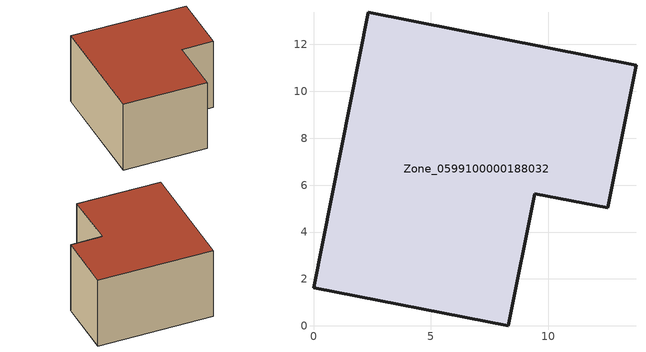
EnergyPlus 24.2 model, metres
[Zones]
Zone_0599100000188032
 floor ground (C_G): 12.55,5.04 9.43,5.63 8.3,0 0,1.62 2.33,13.38 13.75,11.12 z0
 wall outside (C_F): 9.43,5.63 12.55,5.04 13.75,11.12 2.33,13.38 0,1.62 8.3,0 9.43,5.63 z0:7.43
 roof outside (C_R): 0,1.62 8.3,0 9.43,5.63 12.55,5.04 13.75,11.12 2.33,13.38 z7.43
[BUILDING]
Pand.0599100000188032: North Axis=0; Terrain=City; Loads Convergence Tolerance Value=0.04; Temperature Convergence Tolerance Value=0.4; Solar Distribution=FullExterior; Maximum Number of Warmup Days=25; Minimum Number of Warmup Days=1
[Site:Location]
Rotterdam.The.Hague.AP_ZH_NLD Design_Conditions: Latitude=51.96; Longitude=4.45; Time Zone=1; Elevation=-4.5
[SITE:GROUNDTEMPERATURE:BUILDINGSURFACE]
18, 18, 18, 18, 18, 18, 18, 18, 18, 18, 18, 18
[MATERIAL] Thermal Absorptance=0.9; Solar Absorptance=0.7; Visible Absorptance=0.7
Name | Roughness | Thickness | Conductivity | Density | Specific Heat
G.D.1965 | MediumSmooth | 0.15 | 1 | 540 | 1210
F.D.1965 | Rough | 0.3 | 0.857143 | 1920 | 840
R.D.1965 | MediumRough | 0.2 | 0.08 | 1500 | 1000
[CONSTRUCTION]
C_G: G.D.1965
C_F: F.D.1965
C_R: R.D.1965
[ZONE]
Zone_0599100000188032: Type=1; Multiplier=1; Ceiling Height=Autocalculate; Volume=Autocalculate; Floor Area=autocalculate; Part of Total Floor Area=Yes
[ZONEINFILTRATION:DESIGNFLOWRATE]
Infil_Zone_0599100000188032: Zone or ZoneList or Space or SpaceList=Zone_0599100000188032; Schedule=AlwaysOn; Design Flow Rate Calculation Method=Flow/Area; Flow Rate per Floor Area=0.0042; Constant Term Coefficient=1; Temperature Term Coefficient=0; Velocity Term Coefficient=0; Velocity Squared Term Coefficient=0
[HVACTEMPLATE:ZONE:IDEALLOADSAIRSYSTEM]
Zone_0599100000188032: Maximum Heating Supply Air Temperature=50; Minimum Cooling Supply Air Temperature=13; Maximum Heating Supply Air Humidity Ratio=0.0156; Minimum Cooling Supply Air Humidity Ratio=0.0077; Heating Limit=NoLimit; Cooling Limit=NoLimit; Dehumidification Control Type=ConstantSensibleHeatRatio; Cooling Sensible Heat Ratio=0.7; Dehumidification Setpoint=60; Humidification Control Type=None; Humidification Setpoint=30; Outdoor Air Method=None; Outdoor Air Flow Rate per Person=0.00944; Outdoor Air Flow Rate per Zone Floor Area=0; Outdoor Air Flow Rate per Zone=0; Demand Controlled Ventilation Type=None; Outdoor Air Economizer Type=NoEconomizer; Heat Recovery Type=None; Sensible Heat Recovery Effectiveness=0.7; Latent Heat Recovery Effectiveness=0.65
[ZONECONTROL:THERMOSTAT]
ThermostatControl_Zone_0599100000188032: Zone or ZoneList=Zone_0599100000188032; Control Type Schedule=DualSetpointControlType; Control 1=Thermostat_Zone_0599100000188032; Temperature Difference Between Cutout And Setpoint=0
[THERMOSTATSETPOINT:DUALSETPOINT]
Thermostat_Zone_0599100000188032: Heating Setpoint Temperature Schedule=HeatingSetpoint_Zone_0599100000188032; Cooling Setpoint Temperature Schedule=CoolingSetpoint_Zone_0599100000188032
[SCHEDULE:COMPACT]
HeatingSetpoint_Zone_0599100000188032: Through: 12/31, For: AllDays, Until: 24:00, 21
CoolingSetpoint_Zone_0599100000188032: Through: 12/31, For: AllDays, Until: 24:00, 24
DualSetpointControlType: Through: 12/31, For: AllDays, Until: 24:00, 4
AlwaysOn: Through: 12/31, For: AllDays, Until: 24:00, 1
